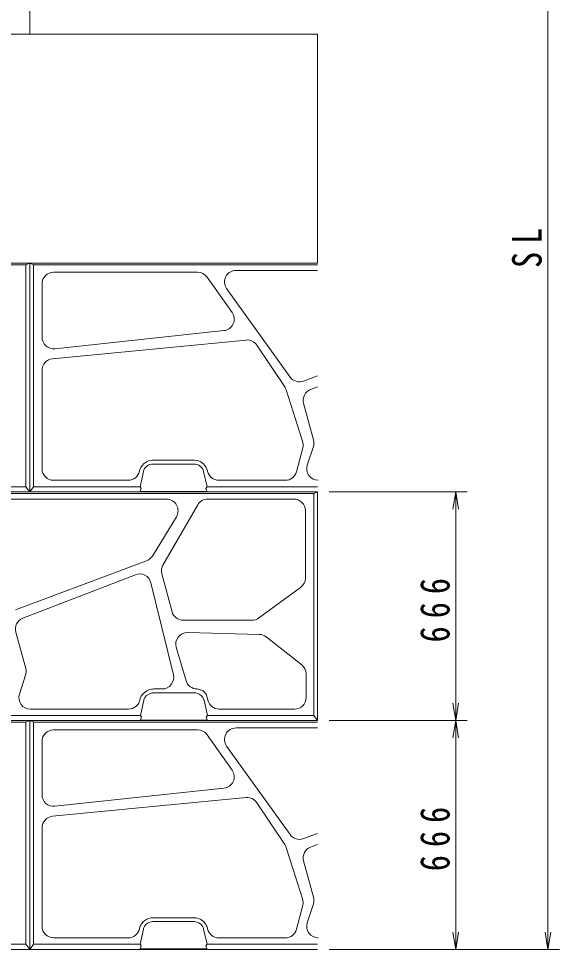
# Model space of a CAD drawing. Units: millimetres on the paper, scale 1:30. Extents: x 20 to 821, y 20 to 574.
# Drawn here: x 584 to 631, y 240.3 to 321.1 of the extents above; entities that cross this region are included whole.
import ezdxf

# ---------------------------------------------------------------- set-up
doc = ezdxf.new("R2010")
doc.units = ezdxf.units.MM
for name, color, linetype, lineweight in [('D-STR-DIM', 7, 'Continuous', 13), ('D-STR-STR2', 4, 'Continuous', 13), ('D-STR-STR3', 1, 'Continuous', 13)]:
    doc.layers.add(name, color=color, linetype=linetype, lineweight=lineweight)
doc.styles.add('ＭＳ ゴシック-5.0-0.0', font='')
doc.styles.get('ＭＳ ゴシック-5.0-0.0').set_extended_font_data('ＭＳ ゴシック-5.0-0.0')

msp = doc.modelspace()

# ---------------------------------------------------------------- linework, layer by layer
at = {"layer": 'D-STR-DIM'}
for p, q in [((630.002, 362.741), (630.002, 240.27)), ((611.002, 279.982), (623.002, 279.982)), ((622.002, 279.982), (621.752, 278.482)), ((622.002, 260.126), (622.002, 279.982)), ((622.002, 279.982), (622.252, 278.482)), ((622.002, 260.126), (621.752, 261.626)), ((622.002, 260.126), (622.252, 261.626)), ((611.002, 260.126), (623.002, 260.126)), ((611.002, 260.126), (623.002, 260.126)), ((622.002, 260.126), (621.752, 258.626)), ((622.002, 240.27), (622.002, 260.126)), ((622.002, 260.126), (622.252, 258.626)), ((622.002, 240.27), (621.752, 241.77)), ((622.002, 240.27), (622.252, 241.77)), ((630.002, 240.27), (629.752, 241.77)), ((630.002, 240.27), (630.252, 241.77)), ((611.002, 240.27), (623.002, 240.27)), ((611.002, 240.27), (631.002, 240.27))]:
    msp.add_line(p, q, dxfattribs=at)
at = {"layer": 'D-STR-STR2'}
for p, q in [((585.002, 319.695), (585.002, 339.551)), ((610.002, 319.695), (447.502, 319.695)), ((594.569, 319.695), (575.436, 319.695)), ((610.002, 319.695), (610.002, 299.839)), ((610.002, 299.839), (447.502, 299.839)), ((584.669, 299.689), (585.002, 299.839)), ((585.002, 279.982), (585.002, 299.839)), ((585.002, 299.839), (585.336, 299.689)), ((584.669, 299.689), (535.336, 299.689)), ((584.669, 280.429), (584.669, 299.689)), ((585.336, 299.689), (585.336, 280.429)), ((610.002, 299.689), (585.336, 299.689)), ((587.068, 299.037), (599.579, 299.037)), ((602.913, 299.2), (610.002, 299.2)), ((600.395, 298.615), (602.569, 295.547)), ((586.068, 293.4), (586.068, 298.037)), ((607.608, 289.947), (602.1, 297.616)), ((601.859, 293.974), (587.174, 292.405)), ((586.971, 291.532), (603.802, 293.156)), ((604.73, 292.715), (607.15, 289.085)), ((586.067, 281.982), (586.067, 290.537)), ((610.002, 290.055), (608.77, 289.594)), ((607.271, 288.834), (608.697, 284.366)), ((610.002, 289.099), (609.392, 288.863)), ((608.788, 287.667), (609.651, 284.501)), ((608.712, 283.808), (608.166, 281.728)), ((609.638, 283.93), (609.107, 282.29)), ((595.731, 282.728), (599.24, 282.728)), ((595.739, 282.395), (599.232, 282.395)), ((594.544, 281.83), (594.53, 281.768)), ((594.867, 281.75), (594.577, 280.429)), ((600.394, 280.429), (600.104, 281.75)), ((600.442, 281.768), (600.428, 281.83)), ((575.428, 280.429), (584.669, 280.429)), ((584.669, 280.429), (585.002, 279.982)), ((585.002, 279.982), (585.336, 280.429)), ((585.336, 280.429), (594.577, 280.429)), ((593.553, 280.982), (587.067, 280.982)), ((594.577, 280.429), (594.67, 280.285)), ((600.302, 280.285), (600.394, 280.429)), ((600.394, 280.429), (610.002, 280.429)), ((607.199, 280.982), (601.418, 280.982)), ((610.002, 279.982), (447.502, 279.982)), ((609.669, 279.833), (560.336, 279.833)), ((594.569, 279.982), (575.436, 279.982)), ((594.67, 280.285), (594.569, 279.982)), ((594.582, 280.02), (600.39, 280.02)), ((600.402, 279.982), (600.302, 280.285)), ((609.669, 279.833), (610.002, 279.982)), ((609.669, 260.573), (609.669, 279.833)), ((610.002, 279.982), (610.002, 260.126)), ((577.913, 279.343), (596.88, 279.343)), ((599.589, 278.853), (596.572, 273.627)), ((607.937, 279.353), (600.455, 279.353)), ((608.937, 272.496), (608.937, 278.353)), ((597.734, 277.823), (595.65, 274.406)), ((595.146, 273.99), (583.77, 269.738)), ((594.183, 272.792), (584.392, 269.007)), ((596.472, 272.868), (597.354, 269.575)), ((597.471, 264.109), (595.515, 272.097)), ((604.876, 269.026), (608.526, 271.688)), ((598.32, 268.834), (604.287, 268.834)), ((583.788, 267.811), (584.651, 264.645)), ((598.707, 267.766), (604.935, 267.608)), ((605.527, 267.394), (608.62, 264.966)), ((598.574, 263.588), (597.717, 266.491)), ((609.002, 264.179), (609.002, 262.126)), ((584.638, 264.074), (584.107, 262.434)), ((596.499, 262.872), (595.765, 262.872)), ((594.577, 261.973), (594.563, 261.911)), ((594.901, 261.893), (594.611, 260.573)), ((599.266, 262.538), (595.773, 262.538)), ((600.428, 260.573), (600.138, 261.893)), ((600.475, 261.911), (600.461, 261.973)), ((585.058, 261.126), (593.587, 261.126)), ((601.452, 261.126), (608.002, 261.126)), ((610.002, 260.126), (447.502, 260.126)), ((575.394, 260.573), (594.611, 260.573)), ((584.669, 259.977), (585.002, 260.126)), ((585.002, 240.27), (585.002, 260.126)), ((585.002, 260.126), (585.336, 259.977)), ((594.602, 260.126), (594.703, 260.429)), ((594.611, 260.573), (594.703, 260.429)), ((600.423, 260.164), (594.615, 260.164)), ((600.335, 260.429), (600.428, 260.573)), ((600.335, 260.429), (600.436, 260.126)), ((600.428, 260.573), (609.669, 260.573)), ((609.669, 260.573), (610.002, 260.126)), ((584.669, 259.977), (535.336, 259.977)), ((584.669, 240.717), (584.669, 259.977)), ((585.336, 259.977), (585.336, 240.717)), ((610.002, 259.977), (585.336, 259.977)), ((587.068, 259.324), (599.579, 259.324)), ((602.913, 259.487), (610.002, 259.487)), ((600.395, 258.903), (602.569, 255.834)), ((586.068, 253.687), (586.068, 258.324)), ((607.608, 250.235), (602.1, 257.904)), ((601.859, 254.262), (587.174, 252.693)), ((586.971, 251.819), (603.802, 253.443)), ((604.73, 253.003), (607.15, 249.372)), ((586.067, 242.27), (586.067, 250.824)), ((610.002, 250.342), (608.77, 249.881)), ((607.271, 249.122), (608.697, 244.653)), ((610.002, 249.386), (609.392, 249.15)), ((608.788, 247.955), (609.651, 244.789)), ((608.712, 244.095), (608.166, 242.016)), ((609.638, 244.218), (609.107, 242.578)), ((595.731, 243.015), (599.24, 243.015)), ((595.739, 242.682), (599.232, 242.682)), ((594.544, 242.117), (594.53, 242.055)), ((594.867, 242.037), (594.577, 240.717)), ((600.394, 240.717), (600.104, 242.037)), ((600.442, 242.055), (600.428, 242.117)), ((593.553, 241.27), (587.067, 241.27)), ((607.199, 241.27), (601.418, 241.27)), ((610.058, 241.27), (610.002, 241.27)), ((575.428, 240.717), (584.669, 240.717)), ((594.569, 240.27), (575.436, 240.27)), ((584.669, 240.717), (585.002, 240.27)), ((585.002, 240.27), (585.336, 240.717)), ((585.336, 240.717), (594.577, 240.717)), ((594.67, 240.573), (594.569, 240.27)), ((594.577, 240.717), (594.67, 240.573)), ((594.582, 240.307), (600.39, 240.307)), ((600.302, 240.573), (600.394, 240.717)), ((600.402, 240.27), (600.302, 240.573)), ((600.394, 240.717), (610.002, 240.717)), ((610.002, 240.27), (600.402, 240.27))]:
    msp.add_line(p, q, dxfattribs=at)
for points in [[(595.731, 282.728), (595.65, 282.724), (595.532, 282.712), (595.322, 282.665), (595.127, 282.577), (594.891, 282.407), (594.7, 282.193), (594.638, 282.091), (594.593, 281.989), (594.562, 281.897), (594.544, 281.83)], [(595.739, 282.395), (595.675, 282.391), (595.585, 282.382), (595.428, 282.347), (595.295, 282.287), (595.115, 282.158), (594.97, 281.994), (594.935, 281.936), (594.904, 281.868), (594.881, 281.8), (594.867, 281.75)], [(600.104, 281.75), (600.09, 281.8), (600.068, 281.868), (600.037, 281.936), (600.002, 281.994), (599.856, 282.158), (599.677, 282.287), (599.544, 282.347), (599.387, 282.382), (599.297, 282.391), (599.232, 282.395)], [(600.428, 281.83), (600.409, 281.897), (600.378, 281.989), (600.333, 282.091), (600.271, 282.193), (600.081, 282.407), (599.845, 282.577), (599.65, 282.665), (599.44, 282.712), (599.321, 282.724), (599.24, 282.728)], [(595.765, 262.872), (595.684, 262.868), (595.565, 262.856), (595.355, 262.809), (595.16, 262.721), (594.924, 262.55), (594.734, 262.337), (594.672, 262.234), (594.627, 262.133), (594.596, 262.041), (594.577, 261.973)], [(599.533, 262.872), (600.061, 262.698), (600.331, 262.408), (600.464, 261.959)], [(595.773, 262.538), (595.708, 262.535), (595.618, 262.526), (595.461, 262.491), (595.328, 262.431), (595.149, 262.301), (595.003, 262.138), (594.968, 262.08), (594.937, 262.012), (594.915, 261.943), (594.901, 261.893)], [(600.138, 261.893), (600.124, 261.943), (600.101, 262.012), (600.07, 262.08), (600.035, 262.138), (599.89, 262.301), (599.71, 262.431), (599.577, 262.491), (599.42, 262.526), (599.33, 262.535), (599.266, 262.538)], [(595.731, 243.015), (595.65, 243.011), (595.532, 243), (595.322, 242.953), (595.127, 242.865), (594.891, 242.694), (594.7, 242.481), (594.638, 242.378), (594.593, 242.276), (594.562, 242.184), (594.544, 242.117)], [(595.739, 242.682), (595.675, 242.679), (595.585, 242.67), (595.428, 242.635), (595.295, 242.575), (595.115, 242.445), (594.97, 242.282), (594.935, 242.224), (594.904, 242.155), (594.881, 242.087), (594.867, 242.037)], [(600.104, 242.037), (600.09, 242.087), (600.068, 242.155), (600.037, 242.224), (600.002, 242.282), (599.856, 242.445), (599.677, 242.575), (599.544, 242.635), (599.387, 242.67), (599.297, 242.679), (599.232, 242.682)], [(600.428, 242.117), (600.409, 242.184), (600.378, 242.276), (600.333, 242.378), (600.271, 242.481), (600.081, 242.694), (599.845, 242.865), (599.65, 242.953), (599.44, 243), (599.321, 243.011), (599.24, 243.015)]]:
    msp.add_lwpolyline(points, dxfattribs=at)
for centre, start, end in [((587.068, 298.037), 90, 180), ((599.579, 298.037), 35.32414, 90), ((602.913, 298.2), 90, 215.6828), ((601.753, 294.969), 276.09888, 35.32414), ((587.068, 293.4), 180, 276.09888), ((603.898, 292.161), 33.69007, 95.51124), ((587.067, 290.537), 95.51124, 180), ((608.42, 290.531), 215.6828, 290.49734), ((606.318, 288.53), 17.7029, 33.69007), ((609.753, 287.93), 111.13424, 195.25512), ((607.745, 284.061), 345.29615, 17.7029), ((608.686, 284.238), 342.06376, 15.25512), ((587.067, 281.982), 180, 270), ((610.058, 281.982), 162.06376, 270), ((593.553, 281.982), 270, 347.59793), ((601.418, 281.982), 192.40207, 270), ((607.199, 281.982), 270, 345.29615), ((596.88, 278.343), 328.61441, 90), ((600.455, 278.353), 90, 150), ((607.937, 278.353), 0, 90), ((594.796, 274.927), 290.49734, 328.61441), ((597.438, 273.127), 150, 195), ((594.544, 271.859), 13.75721, 111.13424), ((607.937, 272.496), 306.0975, 0), ((598.32, 269.834), 195, 270), ((604.287, 269.834), 270, 306.0975), ((584.753, 268.074), 111.13424, 195.25512), ((598.678, 266.766), 88.35402, 195.9966), ((604.909, 266.608), 51.86296, 88.54232), ((583.686, 264.382), 342.06376, 15.25512), ((608.002, 264.179), 0, 51.86296), ((596.499, 263.872), 270, 13.75721), ((599.533, 263.872), 196.44914, 270), ((585.058, 262.126), 162.06376, 270), ((593.587, 262.126), 270, 347.59793), ((601.452, 262.126), 192.40207, 270), ((608.002, 262.126), 270, 0), ((587.068, 258.324), 90, 180), ((599.579, 258.324), 35.32414, 90), ((602.913, 258.487), 90, 215.6828), ((601.753, 255.256), 276.09888, 35.32414), ((587.068, 253.687), 180, 276.09888), ((603.898, 252.448), 33.69007, 95.51124), ((587.067, 250.824), 95.51124, 180), ((608.42, 250.818), 215.6828, 290.49734), ((606.318, 248.818), 17.7029, 33.69007), ((609.753, 248.218), 111.13424, 195.25512), ((608.686, 244.526), 342.06376, 15.25512), ((607.745, 244.349), 345.29615, 17.7029), ((610.058, 242.27), 162.06376, 270), ((587.067, 242.27), 180, 270), ((593.553, 242.27), 270, 347.59793), ((601.418, 242.27), 192.40207, 270), ((607.199, 242.27), 270, 345.29615)]:
    msp.add_arc(centre, 1, start, end, dxfattribs=at)
at = {"layer": 'D-STR-STR3'}
msp.add_line((447.502, 240.27), (610.002, 240.27), dxfattribs=at)

# ---------------------------------------------------------------- texts
at = {"layer": 'D-STR-DIM', "char_height": 2.566, "attachment_point": 8, "rotation": 90, "style": 'ＭＳ ゴシック-5.0-0.0'}
for s, insert in [('\\T1.5;\\W0.8;SL', (629.502, 301.505)), ('\\T1.5;\\W0.8;666', (621.502, 270.054)), ('\\T1.5;\\W0.8;666', (621.502, 250.198))]:
    msp.add_mtext(s, dxfattribs=dict(at, insert=insert))

doc.saveas('drawing.dxf')
